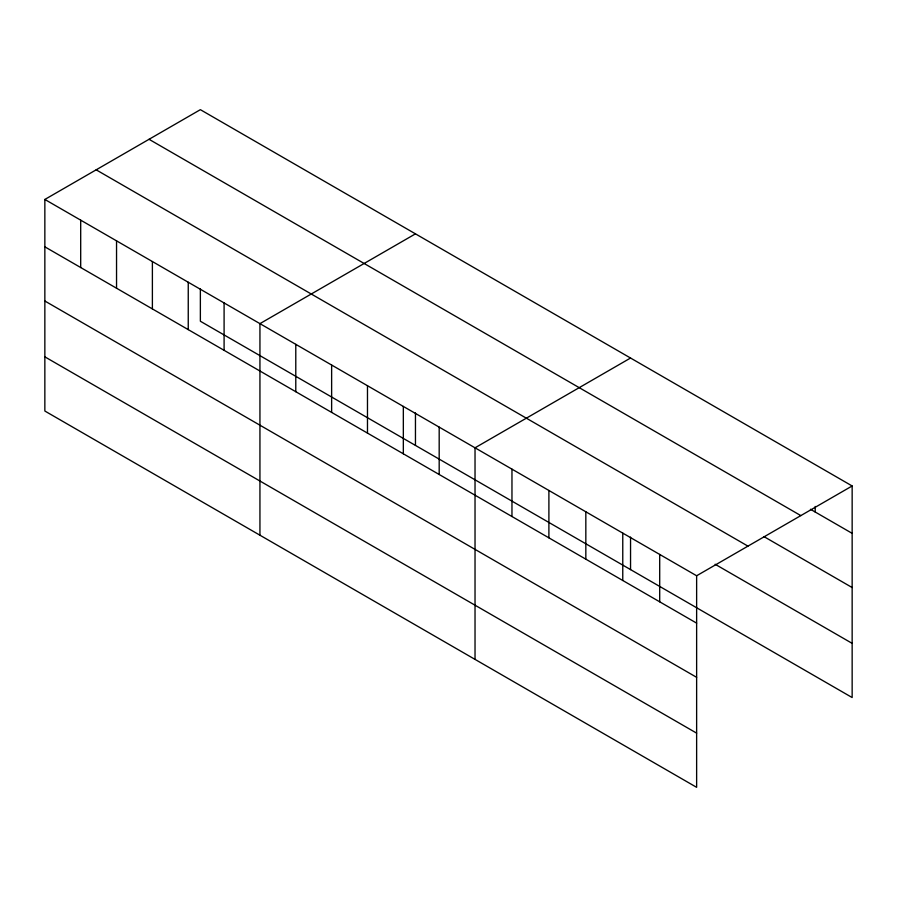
<?xml version="1.0" encoding="UTF-8"?>
<svg xmlns="http://www.w3.org/2000/svg" width="897" height="897" viewBox="0 0 897 897"><rect width="100%" height="100%" fill="white"/><g stroke="black" fill="none" stroke-linecap="round" stroke-linejoin="round"><path stroke-width="1.35" d="M44.85 199.459L696.633 575.762L696.633 787.331L44.85 411.028L44.85 199.459L200.367 109.669L852.15 485.972L852.15 697.541L200.367 321.238L200.367 288.733M415.457 233.848L259.939 323.638L259.939 535.206M630.546 358.026L475.029 447.816L475.029 659.385M696.633 575.762L852.15 485.972M810.451 509.272L852.15 533.345M149.048 139.304L800.83 515.607M763.986 536.63L852.15 587.535M96.17 169.825L747.952 546.127M715.133 564.258L852.15 643.362M44.85 246.832L696.633 623.135M44.85 301.011L696.633 677.325M44.85 356.838L696.633 733.141M815.216 506.446L815.216 512.03M659.699 554.436L659.699 601.809M630.546 537.09L630.546 569.606M622.765 533.11L622.765 580.482M585.831 511.783L585.831 559.167M548.897 490.468L548.897 537.841M511.963 469.142L511.963 516.515M439.182 427.118L439.182 474.491M415.457 412.912L415.457 445.417M403.336 406.419L403.336 453.804M367.478 385.721L367.478 433.105M331.632 365.034L331.632 412.407M295.786 344.336L295.786 391.709M224.093 302.939L224.093 350.312M188.247 282.241L188.247 329.614M152.389 261.543L152.389 308.916M116.543 240.845L116.543 288.229M80.696 220.157L80.696 267.53"/></g></svg>
